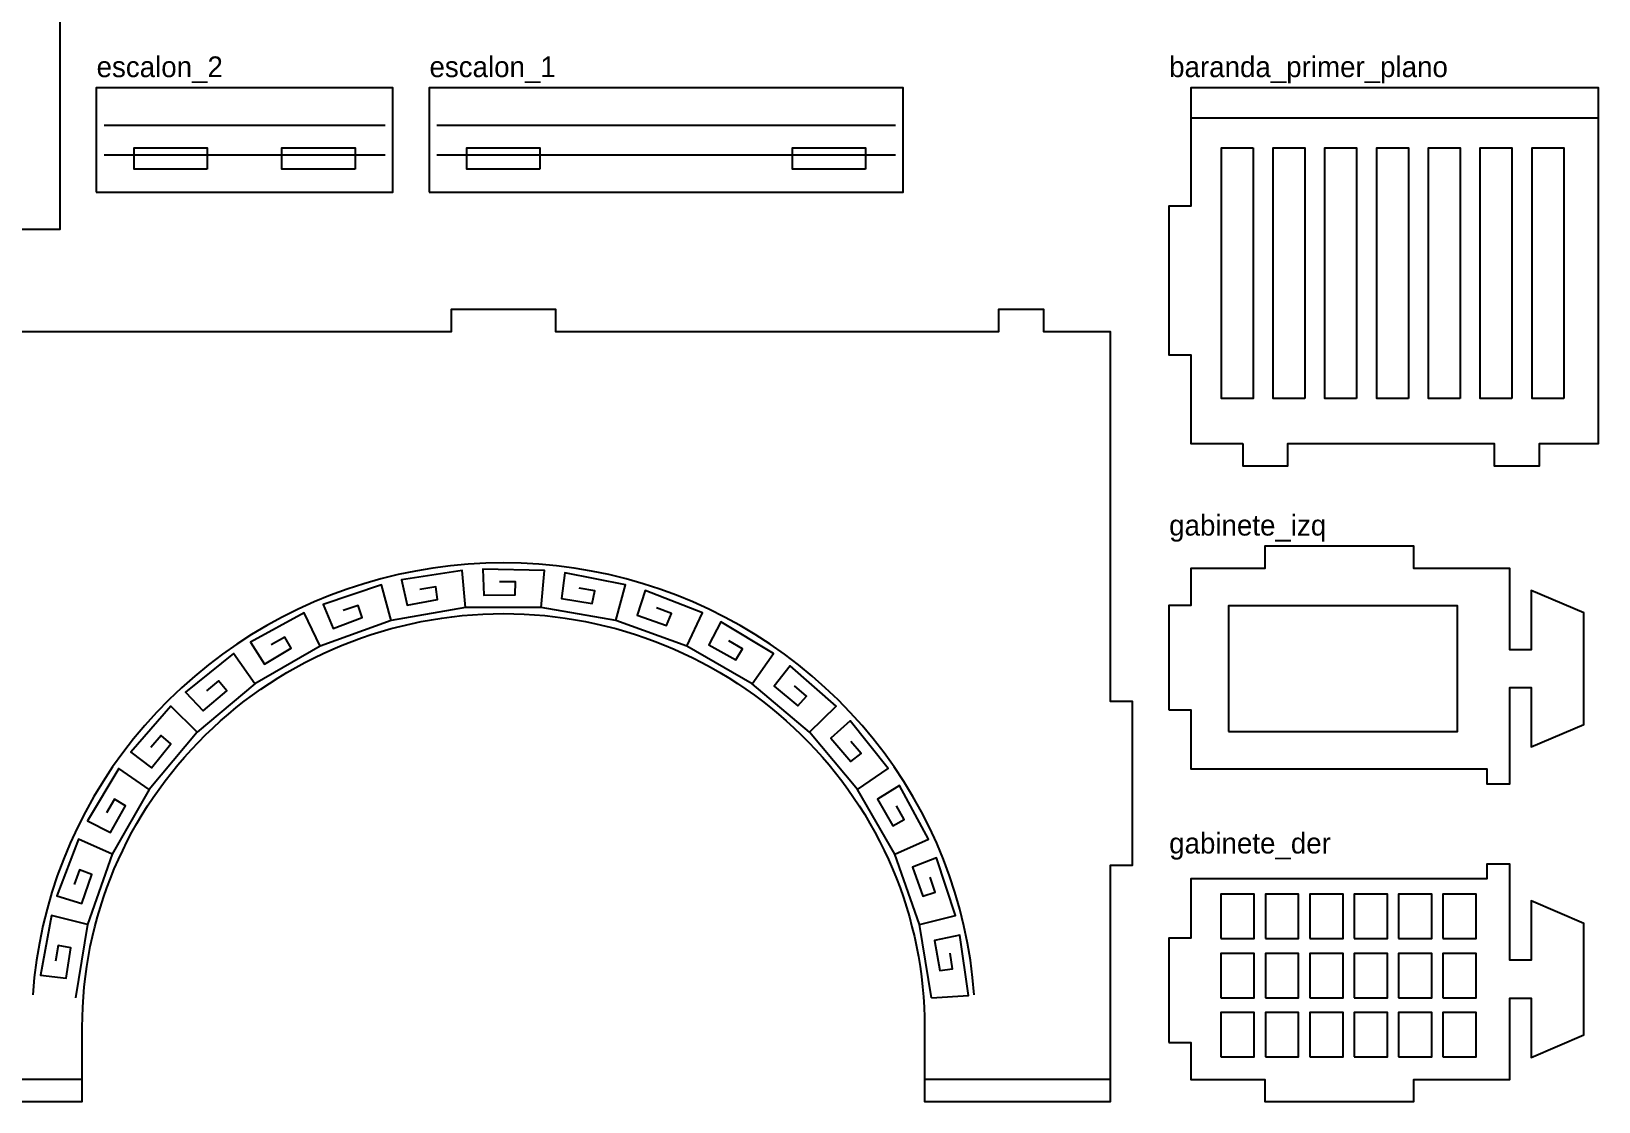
# Model space of a CAD drawing. Header units: millimetres. Extents: x 8 to 592, y 28 to 390.
# Drawn here: x 379.2 to 591.1, y 27.9 to 172.7 of the extents above; entities that cross this region are included whole.
import ezdxf

# ---------------------------------------------------------------- set-up
doc = ezdxf.new("R2010")
doc.units = ezdxf.units.MM
for name, color, linetype in [('CORTE', 1, 'Continuous'), ('ETIQUETAS', 3, 'Continuous'), ('GRABADO', 5, 'Continuous')]:
    doc.layers.add(name, color=color, linetype=linetype)

msp = doc.modelspace()

# ---------------------------------------------------------------- linework, layer by layer
at = {"layer": 'CORTE'}
for points in [[(367.94, 145.94), (383.06, 145.94), (383.06, 386.06), (367.94, 386.06)], [(360.94, 27.94), (386.06, 27.94), (386.06, 38), (386.08, 39.37), (386.13, 40.74), (386.21, 42.12), (386.33, 43.48), (386.49, 44.85), (386.68, 46.21), (386.9, 47.56), (387.15, 48.91), (387.44, 50.26), (387.77, 51.59), (388.12, 52.92), (388.51, 54.24), (388.93, 55.55), (389.39, 56.85), (389.88, 58.13), (390.39, 59.41), (390.94, 60.67), (391.53, 61.92), (392.14, 63.15), (392.78, 64.37), (393.46, 65.57), (394.16, 66.76), (394.89, 67.93), (395.66, 69.08), (396.45, 70.21), (397.27, 71.32), (398.11, 72.42), (398.98, 73.49), (399.88, 74.54), (400.81, 75.57), (401.76, 76.57), (402.74, 77.56), (403.74, 78.51), (404.76, 79.45), (405.81, 80.36), (406.88, 81.24), (407.97, 82.1), (409.08, 82.93), (410.21, 83.74), (411.37, 84.51), (412.54, 85.26), (413.73, 85.98), (414.93, 86.67), (416.16, 87.33), (417.4, 87.97), (418.65, 88.57), (419.93, 89.14), (421.21, 89.68), (422.51, 90.19), (423.82, 90.67), (425.14, 91.12), (426.47, 91.53), (427.81, 91.91), (429.16, 92.26), (430.52, 92.58), (431.89, 92.87), (433.27, 93.12), (434.65, 93.33), (436.03, 93.52), (437.42, 93.67), (438.81, 93.79), (440.21, 93.87), (441.6, 93.92), (443, 93.94), (444.4, 93.92), (445.79, 93.87), (447.19, 93.79), (448.58, 93.67), (449.97, 93.52), (451.35, 93.33), (452.73, 93.12), (454.11, 92.87), (455.48, 92.58), (456.84, 92.26), (458.19, 91.91), (459.53, 91.53), (460.86, 91.12), (462.18, 90.67), (463.49, 90.19), (464.79, 89.68), (466.07, 89.14), (467.35, 88.57), (468.6, 87.97), (469.84, 87.33), (471.07, 86.67), (472.27, 85.98), (473.46, 85.26), (474.63, 84.51), (475.79, 83.74), (476.92, 82.93), (478.03, 82.1), (479.12, 81.24), (480.19, 80.36), (481.24, 79.45), (482.26, 78.51), (483.26, 77.56), (484.24, 76.57), (485.19, 75.57), (486.12, 74.54), (487.02, 73.49), (487.89, 72.42), (488.73, 71.32), (489.55, 70.21), (490.34, 69.08), (491.11, 67.93), (491.84, 66.76), (492.54, 65.57), (493.22, 64.37), (493.86, 63.15), (494.47, 61.92), (495.06, 60.67), (495.61, 59.41), (496.12, 58.13), (496.61, 56.85), (497.07, 55.55), (497.49, 54.24), (497.88, 52.92), (498.23, 51.59), (498.56, 50.26), (498.85, 48.91), (499.1, 47.56), (499.32, 46.21), (499.51, 44.85), (499.67, 43.48), (499.79, 42.12), (499.87, 40.74), (499.92, 39.37), (499.94, 38), (499.94, 27.94), (525.06, 27.94), (525.06, 59.94), (528.06, 59.94), (528.06, 82.06), (525.06, 82.06), (525.06, 132.06), (516.06, 132.06), (516.06, 135.06), (509.94, 135.06), (509.94, 132.06), (450.06, 132.06), (450.06, 135.06), (435.94, 135.06), (435.94, 132.06), (376.06, 132.06)]]:
    msp.add_lwpolyline(points, dxfattribs=at)
for points in [[(387.94, 150.94), (428.06, 150.94), (428.06, 165.06), (387.94, 165.06), (387.94, 150.94)], [(432.94, 150.94), (497.06, 150.94), (497.06, 165.06), (432.94, 165.06), (432.94, 150.94)], [(542.94, 116.94), (542.94, 113.94), (549.06, 113.94), (549.06, 116.94), (576.94, 116.94), (576.94, 113.94), (583.06, 113.94), (583.06, 116.94), (591.06, 116.94), (591.06, 165.06), (535.94, 165.06), (535.94, 149.06), (532.94, 149.06), (532.94, 128.94), (535.94, 128.94), (535.94, 116.94), (542.94, 116.94)], [(402.94, 154.06), (393.06, 154.06), (393.06, 156.94), (402.94, 156.94), (402.94, 154.06)], [(422.94, 154.06), (413.06, 154.06), (413.06, 156.94), (422.94, 156.94), (422.94, 154.06)], [(447.94, 154.06), (438.06, 154.06), (438.06, 156.94), (447.94, 156.94), (447.94, 154.06)], [(491.94, 154.06), (482.06, 154.06), (482.06, 156.94), (491.94, 156.94), (491.94, 154.06)], [(544.34, 156.94), (544.34, 123.06), (540.06, 123.06), (540.06, 156.94), (544.34, 156.94)], [(551.34, 123.06), (547.06, 123.06), (547.06, 156.94), (551.34, 156.94), (551.34, 123.06)], [(558.34, 123.06), (554.06, 123.06), (554.06, 156.94), (558.34, 156.94), (558.34, 123.06)], [(565.34, 123.06), (561.06, 123.06), (561.06, 156.94), (565.34, 156.94), (565.34, 123.06)], [(572.34, 123.06), (568.06, 123.06), (568.06, 156.94), (572.34, 156.94), (572.34, 123.06)], [(579.34, 123.06), (575.06, 123.06), (575.06, 156.94), (579.34, 156.94), (579.34, 123.06)], [(586.34, 123.06), (582.06, 123.06), (582.06, 156.94), (586.34, 156.94), (586.34, 123.06)], [(532.94, 80.94), (535.94, 80.94), (535.94, 72.94), (575.94, 72.94), (575.94, 70.94), (579.06, 70.94), (579.06, 83.94), (581.94, 83.94), (581.94, 75.91), (589.06, 78.96), (589.06, 94.04), (581.94, 97.09), (581.94, 89.06), (579.06, 89.06), (579.06, 100.06), (566.06, 100.06), (566.06, 103.06), (545.94, 103.06), (545.94, 100.06), (535.94, 100.06), (535.94, 95.06), (532.94, 95.06), (532.94, 80.94)], [(532.94, 35.94), (535.94, 35.94), (535.94, 30.94), (545.94, 30.94), (545.94, 27.94), (566.06, 27.94), (566.06, 30.94), (579.06, 30.94), (579.06, 41.94), (581.94, 41.94), (581.94, 33.91), (589.06, 36.96), (589.06, 52.04), (581.94, 55.09), (581.94, 47.06), (579.06, 47.06), (579.06, 60.06), (575.94, 60.06), (575.94, 58.06), (535.94, 58.06), (535.94, 50.06), (532.94, 50.06), (532.94, 35.94)]]:
    msp.add_lwpolyline(points, close=True, dxfattribs=at)
at = {"layer": 'GRABADO'}
for points in [[(389, 160), (427, 160)], [(434, 160), (496, 160)], [(536, 161), (591, 161)], [(389, 156), (427, 156)], [(434, 156), (496, 156)], [(506.64, 42.38), (506.43, 44.73), (506.13, 47.07), (505.74, 49.39), (505.26, 51.7), (504.7, 53.99), (504.04, 56.26), (503.31, 58.5), (502.48, 60.71), (501.57, 62.89), (500.58, 65.04), (499.51, 67.14), (498.36, 69.21), (497.13, 71.23), (495.83, 73.21), (494.45, 75.13), (493, 77.01), (491.48, 78.83), (489.89, 80.59), (488.23, 82.29), (486.51, 83.93), (484.73, 85.5), (482.89, 87.01), (480.99, 88.45), (479.04, 89.82), (477.04, 91.11), (475, 92.33), (472.9, 93.47), (470.77, 94.54), (468.59, 95.53), (466.38, 96.43), (464.14, 97.25), (461.87, 97.99), (459.57, 98.65), (457.24, 99.22), (454.9, 99.7), (452.54, 100.09), (450.17, 100.4), (447.78, 100.62), (445.39, 100.76), (443, 100.8), (440.61, 100.76), (438.22, 100.62), (435.83, 100.4), (433.46, 100.09), (431.1, 99.7), (428.76, 99.22), (426.43, 98.65), (424.13, 97.99), (421.86, 97.25), (419.62, 96.43), (417.41, 95.53), (415.23, 94.54), (413.1, 93.47), (411, 92.33), (408.96, 91.11), (406.96, 89.82), (405.01, 88.45), (403.11, 87.01), (401.27, 85.5), (399.49, 83.93), (397.77, 82.29), (396.11, 80.59), (394.52, 78.83), (393, 77.01), (391.55, 75.13), (390.17, 73.21), (388.87, 71.23), (387.64, 69.21), (386.49, 67.14), (385.42, 65.04), (384.43, 62.89), (383.52, 60.71), (382.69, 58.5), (381.96, 56.26), (381.3, 53.99), (380.74, 51.7), (380.26, 49.39), (379.87, 47.07), (379.57, 44.73), (379.36, 42.38)], [(437.89, 94.78), (437.44, 99.76), (429.21, 98.5), (429.97, 95.08), (434.1, 95.84), (433.84, 97.57), (431.71, 97.22)], [(448.11, 94.78), (448.56, 99.76), (440.22, 99.94), (440.37, 96.44), (444.58, 96.48), (444.62, 98.23), (442.46, 98.25)], [(427.82, 93.01), (426.51, 97.84), (418.62, 95.17), (419.98, 91.94), (423.91, 93.41), (423.34, 95.06), (421.31, 94.35)], [(458.18, 93.01), (459.49, 97.84), (451.32, 99.46), (450.86, 95.99), (455, 95.3), (455.35, 97.01), (453.23, 97.4)], [(467.78, 89.54), (469.92, 94.06), (462.16, 97.06), (461.1, 93.73), (465.05, 92.33), (465.7, 93.96), (463.68, 94.71)], [(418.22, 89.54), (416.08, 94.06), (408.8, 90.07), (410.7, 87.13), (414.3, 89.25), (413.46, 90.78), (411.58, 89.72)], [(437.89, 94.78), (427.82, 93.01)], [(448.11, 94.78), (437.89, 94.78)], [(458.18, 93.01), (448.11, 94.78)], [(541, 78), (572, 78), (572, 95), (541, 95), (541, 78)], [(427.82, 93.01), (418.22, 89.54)], [(467.78, 89.54), (458.18, 93.01)], [(476.61, 84.46), (479.51, 88.53), (472.41, 92.83), (470.77, 89.74), (474.42, 87.68), (475.34, 89.17), (473.48, 90.26)], [(418.22, 89.54), (409.39, 84.46)], [(476.61, 84.46), (467.78, 89.54)], [(409.39, 84.46), (406.49, 88.53), (400.03, 83.34), (402.42, 80.78), (405.59, 83.49), (404.49, 84.85), (402.84, 83.49)], [(484.39, 77.93), (487.96, 81.43), (481.74, 86.9), (479.58, 84.14), (482.8, 81.48), (483.97, 82.78), (482.34, 84.18)], [(409.39, 84.46), (401.61, 77.93)], [(484.39, 77.93), (476.61, 84.46)], [(401.61, 77.93), (398.04, 81.43), (392.61, 75.21), (395.41, 73.11), (398.05, 76.33), (396.72, 77.47), (395.34, 75.84)], [(490.88, 70.16), (495.01, 72.99), (489.86, 79.44), (487.26, 77.1), (489.95, 73.93), (491.34, 75.01), (489.98, 76.66)], [(401.61, 77.93), (395.12, 70.16)], [(490.88, 70.16), (484.39, 77.93)], [(395.12, 70.16), (390.99, 72.99), (386.75, 65.92), (389.87, 64.34), (391.9, 67.96), (390.4, 68.86), (389.32, 67.01)], [(395.12, 70.16), (390.11, 61.4)], [(495.89, 61.4), (490.88, 70.16)], [(495.89, 61.4), (500.45, 63.45), (496.53, 70.69), (493.56, 68.85), (495.64, 65.26), (497.19, 66.08), (496.15, 67.94)], [(390.11, 61.4), (385.55, 63.45), (382.64, 55.76), (385.99, 54.76), (387.34, 58.67), (385.7, 59.29), (384.97, 57.29)], [(390.11, 61.4), (386.75, 51.9)], [(499.25, 51.9), (495.89, 61.4)], [(499.25, 51.9), (504.1, 53.12), (501.53, 60.93), (498.28, 59.64), (499.7, 55.75), (501.36, 56.28), (500.67, 58.29)], [(540, 50), (544.5, 50), (544.5, 56), (540, 56), (540, 50)], [(546, 50), (550.5, 50), (550.5, 56), (546, 56), (546, 50)], [(552, 50), (556.5, 50), (556.5, 56), (552, 56), (552, 50)], [(558, 50), (562.5, 50), (562.5, 56), (558, 56), (558, 50)], [(564, 50), (568.5, 50), (568.5, 56), (564, 56), (564, 50)], [(570, 50), (574.5, 50), (574.5, 56), (570, 56), (570, 50)], [(386.75, 51.9), (381.9, 53.12), (380.41, 45.05), (383.89, 44.65), (384.51, 48.74), (382.79, 49.06), (382.43, 46.96)], [(386.75, 51.9), (385.14, 41.98)], [(500.86, 41.98), (499.25, 51.9)], [(500.86, 41.98), (505.85, 42.32), (504.72, 50.45), (501.29, 49.75), (501.99, 45.68), (503.72, 45.91), (503.4, 48.01)], [(540, 42), (544.5, 42), (544.5, 48), (540, 48), (540, 42)], [(546, 42), (550.5, 42), (550.5, 48), (546, 48), (546, 42)], [(552, 42), (556.5, 42), (556.5, 48), (552, 48), (552, 42)], [(558, 42), (562.5, 42), (562.5, 48), (558, 48), (558, 42)], [(564, 42), (568.5, 42), (568.5, 48), (564, 48), (564, 42)], [(570, 42), (574.5, 42), (574.5, 48), (570, 48), (570, 42)], [(540, 34), (544.5, 34), (544.5, 40), (540, 40), (540, 34)], [(546, 34), (550.5, 34), (550.5, 40), (546, 40), (546, 34)], [(552, 34), (556.5, 34), (556.5, 40), (552, 40), (552, 34)], [(558, 34), (562.5, 34), (562.5, 40), (558, 40), (558, 34)], [(564, 34), (568.5, 34), (568.5, 40), (564, 40), (564, 34)], [(570, 34), (574.5, 34), (574.5, 40), (570, 40), (570, 34)], [(361, 31), (386, 31)], [(500, 31), (525, 31)]]:
    msp.add_lwpolyline(points, dxfattribs=at)

# ---------------------------------------------------------------- texts
at = {"layer": 'ETIQUETAS'}
for s, p in [('escalon_2', (388, 166.5)), ('escalon_1', (433, 166.5)), ('baranda_primer_plano', (533, 166.5)), ('gabinete_izq', (533, 104.5)), ('gabinete_der', (533, 61.5))]:
    msp.add_text(s, height=2.8, dxfattribs=at).set_placement(p)

doc.saveas('drawing.dxf')
